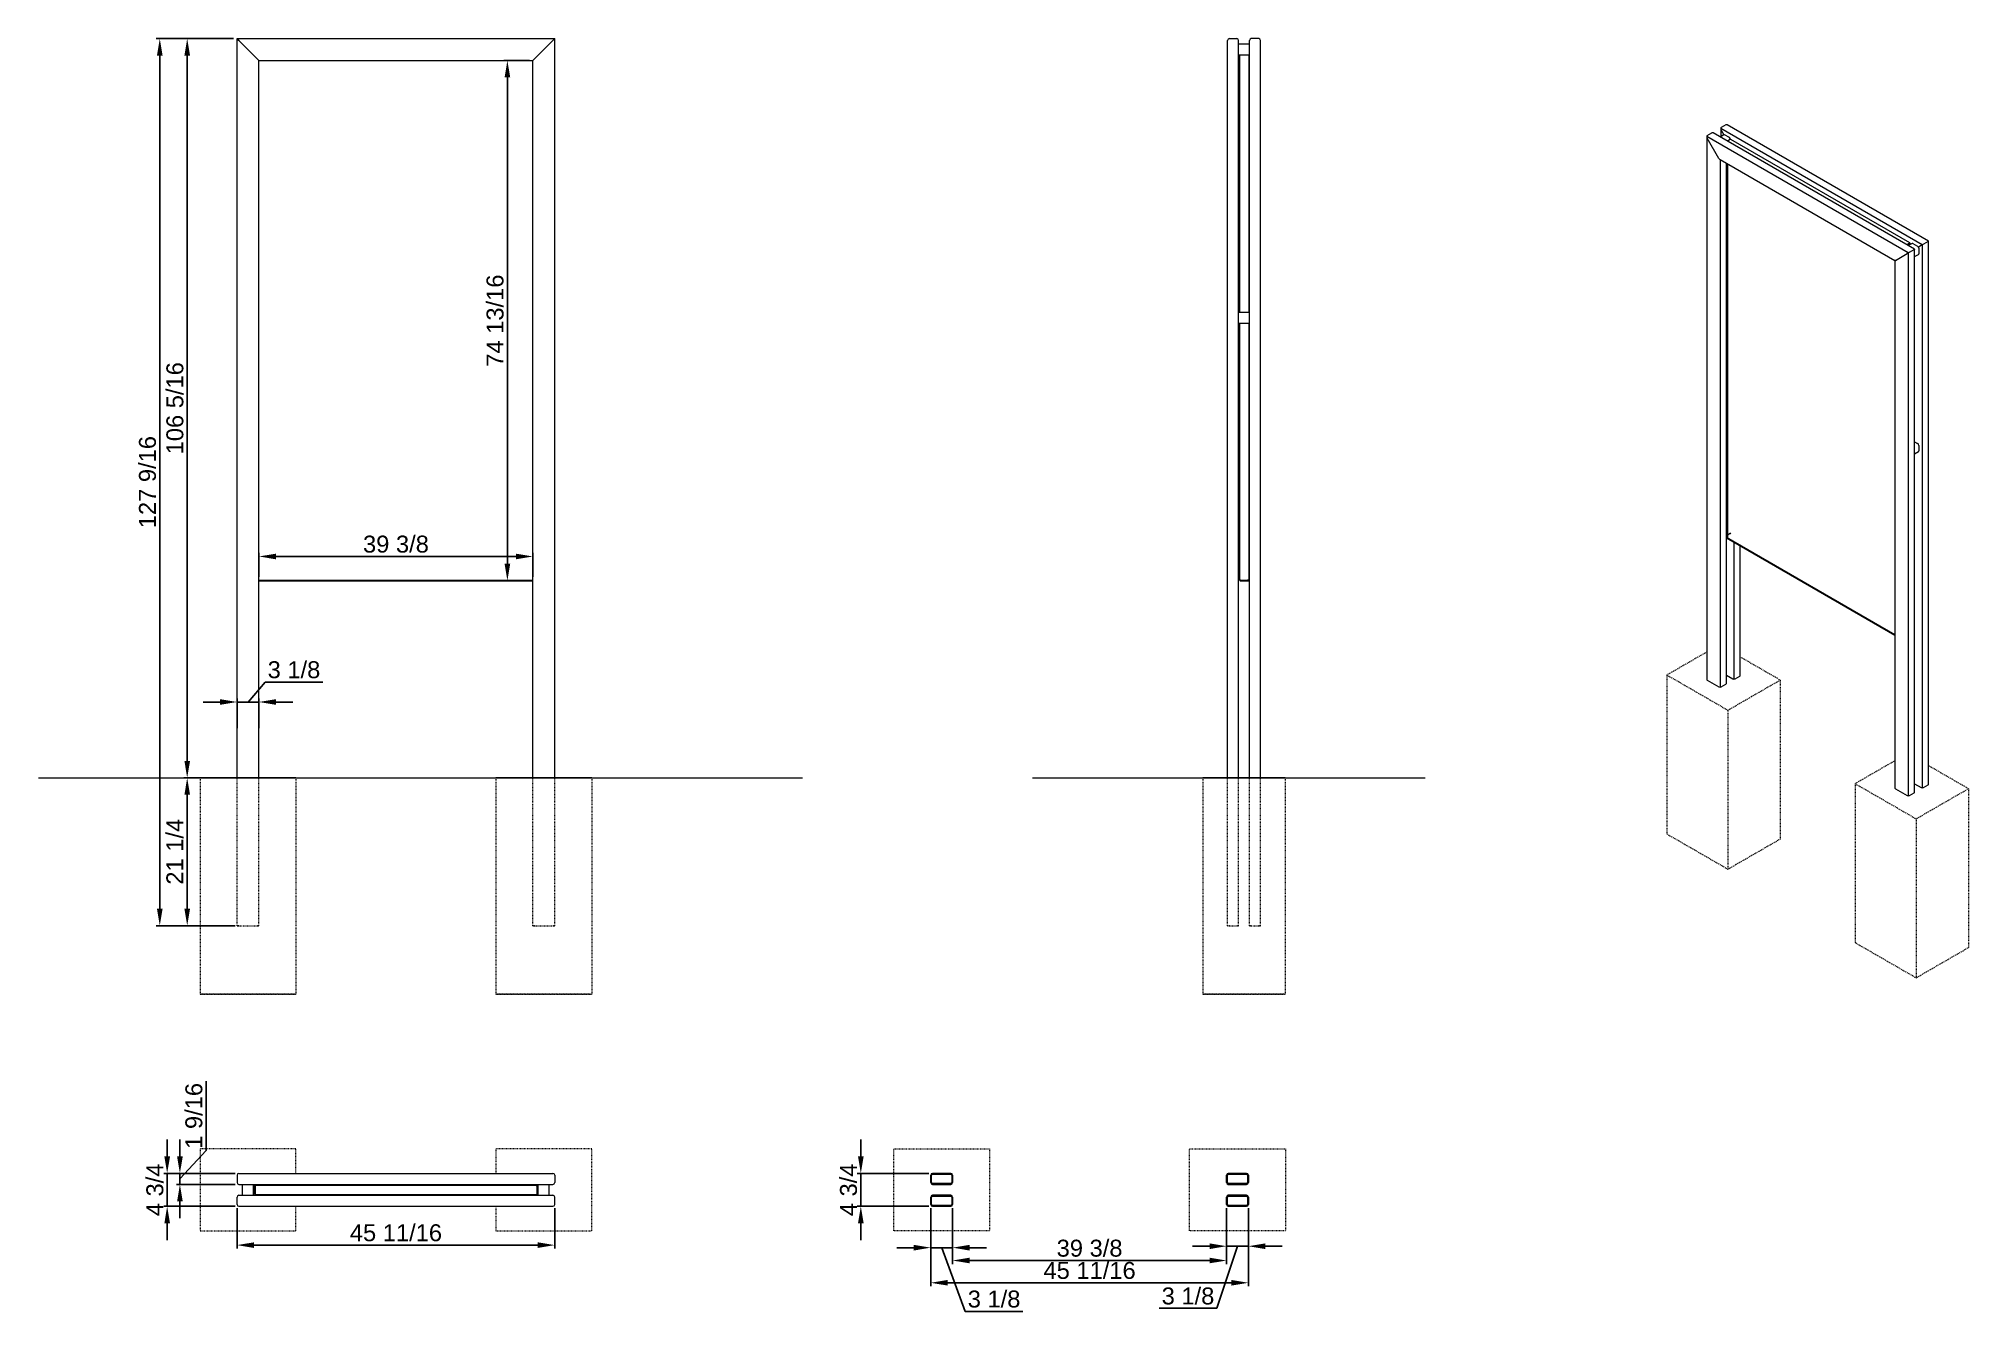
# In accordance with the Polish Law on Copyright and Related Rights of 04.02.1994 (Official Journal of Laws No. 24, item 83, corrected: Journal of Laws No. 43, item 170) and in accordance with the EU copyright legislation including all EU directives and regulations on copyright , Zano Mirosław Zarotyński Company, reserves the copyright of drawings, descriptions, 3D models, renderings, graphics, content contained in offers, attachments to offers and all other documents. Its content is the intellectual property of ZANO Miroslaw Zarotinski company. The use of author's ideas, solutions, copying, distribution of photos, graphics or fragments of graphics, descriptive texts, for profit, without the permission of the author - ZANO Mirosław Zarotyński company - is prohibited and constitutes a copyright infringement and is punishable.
# Model space of a CAD drawing. Header units: inches. Extents: x -21 to 257, y -13 to 172.
import ezdxf

# ---------------------------------------------------------------- set-up
doc = ezdxf.new("R2010")
doc.units = ezdxf.units.IN
doc.linetypes.add('HIDDEN', pattern=[1.905, 1.27, -0.635])
for name, color, linetype, lineweight in [('ZANO_R', 7, 'Continuous', 0), ('ZANO_R_przerywana', 250, 'HIDDEN', 0), ('ZANO_W', 1, 'Continuous', 0)]:
    doc.layers.add(name, color=color, linetype=linetype, lineweight=lineweight)
doc.styles.get("Standard").update_dxf_attribs({"font": 'arial.ttf'})
doc.dimstyles.new('amerykanie', dxfattribs={"dimtxt": 50, "dimasz": 50, "dimexe": 0.5, "dimexo": 0.5, "dimgap": 1, "dimtad": 1, "dimdec": 0, "dimzin": 0, "dimlunit": 5, "dimtxsty": 'Standard', "dimcen": 0.09, "dimclrd": 1, "dimclre": 1, "dimclrt": 1, "dimazin": 0, "dimtfac": 1, "dimtdec": 0, "dimtmove": 0, "dimatfit": 3, "dimfxl": 1, "dimtzin": 0, "dimarcsym": 1})

# ---------------------------------------------------------------- blocks, each defined once
blk = doc.blocks.new('*D368')
at = {"layer": 'ZANO_W', "color": 1, "lineweight": -2}
for p, q in [((11.04, 94.57), (11.04, 97.98)), ((13.48, 97.48), (47.97, 97.48)), ((50.41, 94.57), (50.41, 97.98))]:
    blk.add_line(p, q, dxfattribs=at)
at = {"layer": 'ZANO_W', "color": 1}
for points in [[(13.48, 97.88), (13.48, 97.07), (11.04, 97.48)], [(47.97, 97.07), (47.97, 97.88), (50.41, 97.48)]]:
    blk.add_solid(points, dxfattribs=at)
at = {"layer": 'ZANO_W', "color": 1, "insert": (30.73, 99.24), "char_height": 2.438, "attachment_point": 5}
blk.add_mtext('39 3/8', dxfattribs=at)
blk = doc.blocks.new('*D369')
at = {"layer": 'ZANO_W', "color": 1, "lineweight": -2}
for p, q in [((49.91, 168.79), (46.25, 168.79)), ((46.75, 96.43), (46.75, 166.36)), ((49.91, 93.99), (46.25, 93.99))]:
    blk.add_line(p, q, dxfattribs=at)
at = {"layer": 'ZANO_W', "color": 1}
for points in [[(47.16, 166.36), (46.35, 166.36), (46.75, 168.79)], [(46.35, 96.43), (47.16, 96.43), (46.75, 93.99)]]:
    blk.add_solid(points, dxfattribs=at)
at = {"layer": 'ZANO_W', "color": 1, "insert": (44.99, 131.39), "char_height": 2.438, "attachment_point": 5, "rotation": 90}
blk.add_mtext('74 13/16', dxfattribs=at)
blk = doc.blocks.new('*D370')
at = {"layer": 'ZANO_W', "color": 1, "lineweight": -2}
for p, q in [((7.39, 171.94), (0.22, 171.94)), ((0.72, 169.51), (0.72, 68.08)), ((7.39, 65.65), (0.22, 65.65))]:
    blk.add_line(p, q, dxfattribs=at)
at = {"layer": 'ZANO_W', "color": 1}
for points in [[(1.13, 169.51), (0.32, 169.51), (0.72, 171.94)], [(0.32, 68.08), (1.13, 68.08), (0.72, 65.65)]]:
    blk.add_solid(points, dxfattribs=at)
at = {"layer": 'ZANO_W', "color": 1, "insert": (-1.04, 118.79), "char_height": 2.438, "attachment_point": 5, "rotation": 90}
blk.add_mtext('106 5/16', dxfattribs=at)
blk = doc.blocks.new('*D371')
at = {"layer": 'ZANO_W', "color": 1, "lineweight": -2}
for p, q in [((7.39, 65.65), (0.22, 65.65)), ((0.72, 63.21), (0.72, 46.82)), ((7.64, 44.39), (0.22, 44.39))]:
    blk.add_line(p, q, dxfattribs=at)
at = {"layer": 'ZANO_W', "color": 1}
for points in [[(1.13, 63.21), (0.32, 63.21), (0.72, 65.65)], [(0.32, 46.82), (1.13, 46.82), (0.72, 44.39)]]:
    blk.add_solid(points, dxfattribs=at)
at = {"layer": 'ZANO_W', "color": 1, "insert": (-1.04, 55.02), "char_height": 2.438, "attachment_point": 5, "rotation": 90}
blk.add_mtext('21 1/4', dxfattribs=at)
blk = doc.blocks.new('*D372')
at = {"layer": 'ZANO_W', "color": 1, "lineweight": -2}
for p, q in [((7.39, 171.94), (-3.72, 171.94)), ((-3.22, 169.51), (-3.22, 46.82)), ((7.39, 44.39), (-3.72, 44.39))]:
    blk.add_line(p, q, dxfattribs=at)
at = {"layer": 'ZANO_W', "color": 1}
for points in [[(-2.82, 169.51), (-3.63, 169.51), (-3.22, 171.94)], [(-3.63, 46.82), (-2.82, 46.82), (-3.22, 44.39)]]:
    blk.add_solid(points, dxfattribs=at)
at = {"layer": 'ZANO_W', "color": 1, "insert": (-4.98, 108.17), "char_height": 2.438, "attachment_point": 5, "rotation": 90}
blk.add_mtext('127 9/16', dxfattribs=at)
blk = doc.blocks.new('*D373')
at = {"layer": 'ZANO_W', "color": 1, "lineweight": -2}
for p, q in [((11.93, 79.42), (9.47, 76.55)), ((20.21, 79.42), (11.93, 79.42)), ((5.45, 76.55), (3.02, 76.55)), ((7.89, 72.79), (7.89, 77.05)), ((7.89, 76.55), (11.04, 76.55)), ((11.04, 72.79), (11.04, 77.05)), ((13.48, 76.55), (15.92, 76.55))]:
    blk.add_line(p, q, dxfattribs=at)
at = {"layer": 'ZANO_W', "color": 1}
for points in [[(5.45, 76.15), (5.45, 76.96), (7.89, 76.55)], [(13.48, 76.96), (13.48, 76.15), (11.04, 76.55)]]:
    blk.add_solid(points, dxfattribs=at)
at = {"layer": 'ZANO_W', "color": 1, "insert": (16.07, 81.18), "char_height": 2.438, "attachment_point": 5}
blk.add_mtext('3 1/8', dxfattribs=at)
blk = doc.blocks.new('*D374')
at = {"layer": 'ZANO_W', "color": 1, "lineweight": -2}
for p, q in [((3.45, 22.01), (3.45, 12.07)), ((-0.33, 11.2), (-0.33, 13.64)), ((3.45, 12.07), (-0.33, 7.98)), ((7.64, 8.77), (-0.83, 8.77)), ((-0.33, 8.77), (-0.33, 7.19)), ((7.64, 7.19), (-0.83, 7.19)), ((-0.33, 4.75), (-0.33, 2.32))]:
    blk.add_line(p, q, dxfattribs=at)
at = {"layer": 'ZANO_W', "color": 1}
for points in [[(-0.73, 11.2), (0.08, 11.2), (-0.33, 8.77)], [(0.08, 4.75), (-0.73, 4.75), (-0.33, 7.19)]]:
    blk.add_solid(points, dxfattribs=at)
at = {"layer": 'ZANO_W', "color": 1, "insert": (1.69, 17.04), "char_height": 2.438, "attachment_point": 5, "rotation": 90}
blk.add_mtext('1 9/16', dxfattribs=at)
blk = doc.blocks.new('*D375')
at = {"layer": 'ZANO_W', "color": 1, "lineweight": -2}
for p, q in [((-2.16, 11.2), (-2.16, 13.64)), ((7.64, 8.77), (-2.66, 8.77)), ((-2.16, 8.77), (-2.16, 4.04)), ((7.64, 4.04), (-2.66, 4.04)), ((-2.16, 1.6), (-2.16, -0.83))]:
    blk.add_line(p, q, dxfattribs=at)
at = {"layer": 'ZANO_W', "color": 1}
for points in [[(-2.56, 11.2), (-1.75, 11.2), (-2.16, 8.77)], [(-1.75, 1.6), (-2.56, 1.6), (-2.16, 4.04)]]:
    blk.add_solid(points, dxfattribs=at)
at = {"layer": 'ZANO_W', "color": 1, "insert": (-3.92, 6.4), "char_height": 2.438, "attachment_point": 5, "rotation": 90}
blk.add_mtext('4 3/4', dxfattribs=at)
blk = doc.blocks.new('*D376')
at = {"layer": 'ZANO_W', "color": 1, "lineweight": -2}
for p, q in [((7.89, 3.79), (7.89, -2.04)), ((53.56, 3.79), (53.56, -2.04)), ((10.33, -1.54), (51.12, -1.54))]:
    blk.add_line(p, q, dxfattribs=at)
at = {"layer": 'ZANO_W', "color": 1}
for points in [[(10.33, -1.14), (10.33, -1.95), (7.89, -1.54)], [(51.12, -1.95), (51.12, -1.14), (53.56, -1.54)]]:
    blk.add_solid(points, dxfattribs=at)
at = {"layer": 'ZANO_W', "color": 1, "insert": (30.73, 0.22), "char_height": 2.438, "attachment_point": 5}
blk.add_mtext('45 11/16', dxfattribs=at)
blk = doc.blocks.new('*D379')
at = {"layer": 'ZANO_W', "color": 1, "lineweight": -2}
for p, q in [((97.56, 11.2), (97.56, 13.64)), ((107.36, 8.77), (97.06, 8.77)), ((97.56, 8.77), (97.56, 4.04)), ((107.36, 4.04), (97.06, 4.04)), ((97.56, 1.6), (97.56, -0.83))]:
    blk.add_line(p, q, dxfattribs=at)
at = {"layer": 'ZANO_W', "color": 1}
for points in [[(97.16, 11.2), (97.97, 11.2), (97.56, 8.77)], [(97.97, 1.6), (97.16, 1.6), (97.56, 4.04)]]:
    blk.add_solid(points, dxfattribs=at)
at = {"layer": 'ZANO_W', "color": 1, "insert": (95.8, 6.4), "char_height": 2.438, "attachment_point": 5, "rotation": 90}
blk.add_mtext('4 3/4', dxfattribs=at)
blk = doc.blocks.new('*D380')
at = {"layer": 'ZANO_W', "color": 1, "lineweight": -2}
for p, q in [((107.61, 3.79), (107.61, -2.41)), ((110.76, 3.79), (110.76, -2.41)), ((105.17, -1.91), (102.74, -1.91)), ((107.61, -1.91), (110.76, -1.91)), ((112.58, -11.07), (109.19, -1.91)), ((113.2, -1.91), (115.64, -1.91)), ((120.86, -11.07), (112.58, -11.07))]:
    blk.add_line(p, q, dxfattribs=at)
at = {"layer": 'ZANO_W', "color": 1}
for points in [[(105.17, -2.32), (105.17, -1.5), (107.61, -1.91)], [(113.2, -1.5), (113.2, -2.32), (110.76, -1.91)]]:
    blk.add_solid(points, dxfattribs=at)
at = {"layer": 'ZANO_W', "color": 1, "insert": (116.72, -9.31), "char_height": 2.438, "attachment_point": 5}
blk.add_mtext('3 1/8', dxfattribs=at)
blk = doc.blocks.new('*D381')
at = {"layer": 'ZANO_W', "color": 1, "lineweight": -2}
for p, q in [((110.76, 3.79), (110.76, -4.26)), ((150.13, 3.79), (150.13, -4.26)), ((113.2, -3.76), (147.69, -3.76))]:
    blk.add_line(p, q, dxfattribs=at)
at = {"layer": 'ZANO_W', "color": 1}
for points in [[(113.2, -3.35), (113.2, -4.16), (110.76, -3.76)], [(147.69, -4.16), (147.69, -3.35), (150.13, -3.76)]]:
    blk.add_solid(points, dxfattribs=at)
at = {"layer": 'ZANO_W', "color": 1, "insert": (130.45, -2), "char_height": 2.438, "attachment_point": 5}
blk.add_mtext('39 3/8', dxfattribs=at)
blk = doc.blocks.new('*D382')
at = {"layer": 'ZANO_W', "color": 1, "lineweight": -2}
for p, q in [((150.13, 3.79), (150.13, -2.2)), ((153.28, 3.79), (153.28, -2.2)), ((147.69, -1.7), (145.26, -1.7)), ((148.74, -10.63), (151.71, -1.7)), ((150.13, -1.7), (153.28, -1.7)), ((155.72, -1.7), (158.16, -1.7)), ((140.46, -10.63), (148.74, -10.63))]:
    blk.add_line(p, q, dxfattribs=at)
at = {"layer": 'ZANO_W', "color": 1}
for points in [[(147.69, -2.11), (147.69, -1.29), (150.13, -1.7)], [(155.72, -1.29), (155.72, -2.11), (153.28, -1.7)]]:
    blk.add_solid(points, dxfattribs=at)
at = {"layer": 'ZANO_W', "color": 1, "insert": (144.6, -8.87), "char_height": 2.438, "attachment_point": 5}
blk.add_mtext('3 1/8', dxfattribs=at)
blk = doc.blocks.new('*D383')
at = {"layer": 'ZANO_W', "color": 1, "lineweight": -2}
for p, q in [((107.61, 3.79), (107.61, -7.46)), ((153.28, 3.79), (153.28, -7.46)), ((110.05, -6.96), (150.84, -6.96))]:
    blk.add_line(p, q, dxfattribs=at)
at = {"layer": 'ZANO_W', "color": 1}
for points in [[(110.05, -6.55), (110.05, -7.36), (107.61, -6.96)], [(150.84, -7.36), (150.84, -6.55), (153.28, -6.96)]]:
    blk.add_solid(points, dxfattribs=at)
at = {"layer": 'ZANO_W', "color": 1, "insert": (130.45, -5.2), "char_height": 2.438, "attachment_point": 5}
blk.add_mtext('45 11/16', dxfattribs=at)

msp = doc.modelspace()

# ---------------------------------------------------------------- linework, layer by layer
at = {"layer": 'ZANO_R'}
for p, q in [((7.89058, 65.6453), (7.89058, 171.94455)), ((8.14254, 171.69258), (7.89058, 171.94455)), ((7.89058, 171.94455), (53.55988, 171.94455)), ((7.89058, 171.94455), (8.14254, 171.69258)), ((10.78821, 169.04691), (8.14254, 171.69258)), ((50.66224, 169.04691), (53.30791, 171.69258)), ((53.30791, 171.69258), (53.55988, 171.94455)), ((53.55988, 171.94455), (53.30791, 171.69258)), ((53.55988, 65.6453), (53.55988, 171.94455)), ((150.29645, 65.6453), (150.29645, 171.69258)), ((150.54842, 171.94455), (151.61928, 171.94455)), ((151.87125, 65.6453), (151.87125, 171.69258)), ((153.44605, 171.15715), (151.87125, 171.15715)), ((153.44605, 169.58235), (151.87125, 169.58235)), ((151.98936, 169.58235), (151.98936, 132.57446)), ((153.32794, 169.58235), (153.32794, 132.57446)), ((153.44605, 65.6453), (153.44605, 171.69258)), ((154.76889, 171.94455), (153.69802, 171.94455)), ((155.02086, 65.6453), (155.02086, 171.69258)), ((11.04018, 168.79495), (10.78821, 169.04691)), ((10.78821, 169.04691), (11.04018, 168.79495)), ((11.04018, 65.6453), (11.04018, 168.79495)), ((11.04018, 168.79495), (50.41028, 168.79495)), ((50.41028, 168.79495), (50.66224, 169.04691)), ((50.66224, 169.04691), (50.41028, 168.79495)), ((50.41028, 65.6453), (50.41028, 168.79495)), ((219.24429, 157.99188), (219.92578, 158.3853)), ((249.05597, 141.64548), (220.08612, 158.36942)), ((221.18227, 159.00219), (221.18227, 157.84498)), ((250.15212, 142.27825), (221.18227, 159.00219)), ((221.93018, 159.54241), (221.24869, 159.14899)), ((221.24869, 158.77869), (221.6364, 158.10715)), ((251.06037, 142.80259), (222.09052, 159.52653)), ((219.17787, 157.84508), (219.17787, 79.7814)), ((248.14772, 141.12113), (219.17787, 157.84508)), ((220.92798, 154.70533), (219.24429, 157.62157)), ((221.63641, 158.10715), (221.08842, 157.7908)), ((222.43128, 157.70251), (221.74979, 158.09593)), ((222.55759, 157.42709), (222.13802, 157.18488)), ((248.37964, 142.56826), (222.65175, 157.42066)), ((221.08833, 154.53532), (221.08833, 78.67778)), ((221.08835, 154.53604), (246.23724, 140.0179)), ((221.9966, 79.20284), (221.9966, 154.01172)), ((222.12812, 153.9358), (222.12812, 100.16133)), ((222.17823, 153.90687), (222.17823, 100.19026)), ((248.33208, 142.5478), (247.9125, 142.30559)), ((248.33208, 142.48994), (247.96262, 142.27665)), ((248.33562, 142.4838), (247.96971, 142.27256)), ((248.38573, 142.45487), (248.01982, 142.24364)), ((248.69578, 142.48611), (248.14779, 142.16976)), ((248.30806, 141.21372), (248.98955, 141.60714)), ((248.33208, 142.5478), (248.33208, 142.48994)), ((248.33562, 142.48788), (248.38573, 142.51681)), ((248.33562, 142.48788), (248.3439, 142.50226)), ((248.38573, 142.45487), (248.33562, 142.4838)), ((248.42724, 142.33109), (248.42724, 142.48585)), ((248.80916, 142.47488), (249.49065, 142.08146)), ((249.05597, 63.5818), (249.05597, 141.64548)), ((249.99175, 142.18567), (249.60404, 141.96177)), ((249.651, 141.80373), (249.651, 141.01676)), ((250.1521, 142.27826), (250.1521, 64.21385)), ((250.99395, 142.76426), (250.31246, 142.37084)), ((251.06037, 142.80259), (250.99395, 142.76426)), ((251.06037, 64.73892), (251.06037, 142.80259)), ((246.23724, 140.0179), (246.23724, 64.16036)), ((246.30366, 140.05626), (247.98735, 141.02855)), ((248.14771, 141.12112), (248.14771, 63.05674)), ((249.05597, 140.59655), (249.60403, 140.91293)), ((153.44605, 132.57446), (151.87125, 132.57446)), ((153.44605, 130.99966), (151.87125, 130.99966)), ((151.98936, 130.99966), (151.98936, 94.14925)), ((153.32794, 130.99966), (153.32794, 94.07608)), ((249.05597, 113.97849), (249.49065, 113.72756)), ((249.05597, 112.24264), (249.60403, 112.55903)), ((249.651, 113.44982), (249.651, 112.66285)), ((221.9966, 100.23725), (222.12812, 100.16133)), ((221.9966, 100.23316), (246.23724, 86.23934)), ((221.9966, 100.1753), (246.23724, 86.18147)), ((222.12812, 100.16133), (222.17823, 100.19026)), ((222.55405, 100.78328), (222.17823, 100.56632)), ((222.55759, 100.77714), (222.17823, 100.55814)), ((223.09273, 99.54251), (223.09273, 79.8349)), ((224.001, 80.35996), (224.001, 99.01818)), ((11.04018, 94.07051), (50.41028, 94.07051)), ((11.04018, 93.99177), (50.41028, 93.99177)), ((152.14684, 94.07608), (153.17046, 94.07608)), ((152.14684, 93.99177), (152.14684, 94.07051)), ((152.14684, 94.07051), (153.32794, 94.07051)), ((152.14684, 93.99177), (153.32794, 93.99177)), ((153.32794, 94.07608), (153.17046, 94.07608)), ((153.32794, 93.99177), (153.32794, 94.07051)), ((219.24429, 79.68883), (220.92798, 78.71686)), ((221.24869, 78.71686), (221.93018, 79.11028)), ((221.9966, 80.41418), (222.93238, 79.87397)), ((223.25308, 79.87397), (223.93458, 80.26739)), ((-20.64336, 65.6453), (89.19081, 65.6453)), ((2.57561, 65.6453), (16.35515, 65.6453)), ((16.35515, 65.6453), (2.57561, 65.6453)), ((7.89058, 65.6453), (8.14254, 65.6453)), ((8.14254, 65.6453), (7.89058, 65.6453)), ((7.89058, 65.6453), (8.14254, 65.6453)), ((8.14254, 65.6453), (7.89058, 65.6453)), ((8.14254, 65.6453), (10.78821, 65.6453)), ((10.78821, 65.6453), (11.04018, 65.6453)), ((11.04018, 65.6453), (10.78821, 65.6453)), ((10.78821, 65.6453), (11.04018, 65.6453)), ((11.04018, 65.6453), (10.78821, 65.6453)), ((45.09531, 65.6453), (58.87485, 65.6453)), ((58.87485, 65.6453), (45.09531, 65.6453)), ((50.41028, 65.6453), (50.66224, 65.6453)), ((50.66224, 65.6453), (50.41028, 65.6453)), ((50.41028, 65.6453), (50.66224, 65.6453)), ((50.66224, 65.6453), (50.41028, 65.6453)), ((50.66224, 65.6453), (53.30791, 65.6453)), ((53.30791, 65.6453), (53.55988, 65.6453)), ((53.55988, 65.6453), (53.30791, 65.6453)), ((53.30791, 65.6453), (53.55988, 65.6453)), ((53.55988, 65.6453), (53.30791, 65.6453)), ((122.2494, 65.6453), (178.70747, 65.6453)), ((146.75314, 65.6453), (158.56417, 65.6453)), ((158.56417, 65.6453), (146.75314, 65.6453)), ((150.29645, 65.6453), (150.54842, 65.6453)), ((150.54842, 65.6453), (150.29645, 65.6453)), ((150.54842, 65.6453), (151.61928, 65.6453)), ((151.61928, 65.6453), (151.87125, 65.6453)), ((151.87125, 65.6453), (151.61928, 65.6453)), ((153.44605, 65.6453), (153.69802, 65.6453)), ((153.69802, 65.6453), (153.44605, 65.6453)), ((153.69802, 65.6453), (154.76889, 65.6453)), ((154.76889, 65.6453), (155.02086, 65.6453)), ((155.02086, 65.6453), (154.76889, 65.6453)), ((246.30366, 64.06779), (247.98735, 63.09581)), ((249.05597, 64.79314), (249.99175, 64.25293)), ((250.31246, 64.25293), (250.99395, 64.64635)), ((248.30806, 63.09581), (248.98955, 63.48923)), ((7.89058, 44.38545), (8.14254, 44.38545)), ((8.14254, 44.38545), (7.89058, 44.38545)), ((7.89058, 44.38545), (8.14254, 44.38545)), ((8.14254, 44.38545), (7.89058, 44.38545)), ((7.89058, 8.51425), (7.89058, 7.44338)), ((8.14254, 8.76621), (53.30791, 8.76621)), ((53.55988, 8.51425), (53.55988, 7.44338)), ((107.61187, 8.51425), (107.61187, 7.44338)), ((107.61187, 7.44338), (107.61187, 8.51425)), ((107.73785, 7.44338), (107.73785, 8.51425)), ((110.5095, 8.76621), (107.86383, 8.76621)), ((107.86383, 8.76621), (110.5095, 8.76621)), ((107.86383, 8.64023), (110.5095, 8.64023)), ((110.63549, 8.51425), (110.63549, 7.44338)), ((110.76147, 7.44338), (110.76147, 8.51425)), ((110.76147, 8.51425), (110.76147, 7.44338)), ((150.13157, 8.51425), (150.13157, 7.44338)), ((150.13157, 7.44338), (150.13157, 8.51425)), ((150.25755, 7.44338), (150.25755, 8.51425)), ((153.0292, 8.76621), (150.38353, 8.76621)), ((150.38353, 8.76621), (153.0292, 8.76621)), ((150.38353, 8.64023), (153.0292, 8.64023)), ((153.15519, 8.51425), (153.15519, 7.44338)), ((153.28117, 7.44338), (153.28117, 8.51425)), ((153.28117, 8.51425), (153.28117, 7.44338)), ((8.14254, 7.19141), (53.30791, 7.19141)), ((8.14254, 5.61661), (53.30791, 5.61661)), ((8.67798, 5.61661), (8.67798, 7.19141)), ((10.25278, 5.61661), (10.25278, 7.19141)), ((10.39058, 6.91582), (10.46932, 6.91582)), ((10.39058, 6.91582), (10.39058, 5.8922)), ((10.46932, 6.91582), (10.46932, 5.8922)), ((10.47488, 6.91582), (10.47488, 5.73472)), ((10.47488, 5.73472), (50.97557, 5.73472)), ((10.54806, 7.0733), (50.9024, 7.0733)), ((16.35515, 7.0733), (16.35515, 7.19141)), ((16.35515, 5.61661), (16.35515, 5.73472)), ((45.09531, 7.19141), (45.09531, 7.0733)), ((45.09531, 5.73472), (45.09531, 5.61661)), ((50.97557, 6.91582), (50.97557, 5.73472)), ((51.05988, 6.91582), (50.98114, 6.91582)), ((50.98114, 6.91582), (50.98114, 5.8922)), ((51.05988, 6.91582), (51.05988, 5.8922)), ((51.19768, 5.61661), (51.19768, 7.19141)), ((52.77248, 5.61661), (52.77248, 7.19141)), ((110.5095, 7.3174), (107.86383, 7.3174)), ((107.86383, 7.19141), (110.5095, 7.19141)), ((110.5095, 7.19141), (107.86383, 7.19141)), ((110.5095, 5.61661), (107.86383, 5.61661)), ((107.86383, 5.61661), (110.5095, 5.61661)), ((153.0292, 7.3174), (150.38353, 7.3174)), ((150.38353, 7.19141), (153.0292, 7.19141)), ((153.0292, 7.19141), (150.38353, 7.19141)), ((153.0292, 5.61661), (150.38353, 5.61661)), ((150.38353, 5.61661), (153.0292, 5.61661)), ((7.89058, 4.29377), (7.89058, 5.36464)), ((8.14254, 4.0418), (53.30791, 4.0418)), ((53.55988, 4.29377), (53.55988, 5.36464)), ((107.61187, 5.36464), (107.61187, 4.29377)), ((107.61187, 4.29377), (107.61187, 5.36464)), ((107.73785, 4.29377), (107.73785, 5.36464)), ((107.86383, 5.49062), (110.5095, 5.49062)), ((110.5095, 4.16779), (107.86383, 4.16779)), ((107.86383, 4.0418), (110.5095, 4.0418)), ((110.5095, 4.0418), (107.86383, 4.0418)), ((110.63549, 5.36464), (110.63549, 4.29377)), ((110.76147, 4.29377), (110.76147, 5.36464)), ((110.76147, 5.36464), (110.76147, 4.29377)), ((150.13157, 5.36464), (150.13157, 4.29377)), ((150.13157, 4.29377), (150.13157, 5.36464)), ((150.25755, 4.29377), (150.25755, 5.36464)), ((150.38353, 5.49062), (153.0292, 5.49062)), ((153.0292, 4.16779), (150.38353, 4.16779)), ((150.38353, 4.0418), (153.0292, 4.0418)), ((153.0292, 4.0418), (150.38353, 4.0418)), ((153.15519, 5.36464), (153.15519, 4.29377)), ((153.28117, 4.29377), (153.28117, 5.36464)), ((153.28117, 5.36464), (153.28117, 4.29377))]:
    msp.add_line(p, q, dxfattribs=at)
at = {"layer": 'ZANO_R', "flags": 128}
for points in [[(248.98955, 141.60714), (249.01776, 141.62342), (249.03871, 141.63552), (249.05162, 141.64296), (249.05597, 141.64548)], [(10.47488, 5.86311), (10.47083, 5.87684), (10.46932, 5.8922)], [(50.97557, 5.86311), (50.97963, 5.87684), (50.98114, 5.8922)]]:
    msp.add_lwpolyline(points, dxfattribs=at)
at = {"layer": 'ZANO_R'}
for centre, radius, start, end in [((150.54842, 171.69258), 0.25197, 90, 180), ((151.61928, 171.69258), 0.25197, 0, 90), ((153.69802, 171.69258), 0.25197, 90, 180), ((154.76889, 171.69258), 0.25197, 0, 90), ((221.68336, 158.0032), 0.11406, 54.3824225, 114.307119), ((222.24349, 157.40893), 0.3485, 2.6054785, 57.3945217), ((248.74273, 142.38216), 0.11406, 54.3824225, 114.307119), ((249.30286, 141.78788), 0.3485, 2.6054785, 57.3945217), ((249.54313, 141.00303), 0.10874, 304.0563508, 7.2558296), ((249.30286, 113.43398), 0.3485, 2.6054785, 57.3945217), ((249.54313, 112.64912), 0.10874, 304.0563508, 7.2558296), ((219.29136, 79.79272), 0.11405, 185.6947993, 245.6253417), ((221.08833, 79.02633), 0.34855, 242.6096722, 297.3903278), ((221.88311, 79.21416), 0.11405, 294.3746583, 354.3052007), ((223.09273, 80.18345), 0.34855, 242.6096722, 297.3903278), ((223.88751, 80.37128), 0.11405, 294.3746583, 354.3052007), ((246.35073, 64.17168), 0.11405, 185.6947993, 245.6253417), ((250.1521, 64.56241), 0.34855, 242.6096722, 297.3903278), ((250.94688, 64.75023), 0.11405, 294.3746583, 354.3052007), ((248.14771, 63.40529), 0.34855, 242.6096722, 297.3903278), ((248.94248, 63.59312), 0.11405, 294.3746583, 354.3052007), ((8.14254, 8.51425), 0.25197, 90, 180), ((53.30791, 8.51425), 0.25197, 0, 90), ((107.86383, 8.51425), 0.25197, 90, 180), ((107.86383, 8.51425), 0.25197, 90, 180), ((107.86383, 8.51425), 0.12598, 90, 180), ((110.5095, 8.51425), 0.25197, 0, 90), ((110.5095, 8.51425), 0.25197, 0, 90), ((110.5095, 8.51425), 0.12598, 0, 90), ((150.38353, 8.51425), 0.25197, 90, 180), ((150.38353, 8.51425), 0.25197, 90, 180), ((150.38353, 8.51425), 0.12598, 90, 180), ((153.0292, 8.51425), 0.25197, 0, 90), ((153.0292, 8.51425), 0.25197, 0, 90), ((153.0292, 8.51425), 0.12598, 0, 90), ((8.14254, 7.44338), 0.25197, 180, 270), ((8.14254, 5.36464), 0.25197, 90, 180), ((10.54806, 5.8922), 0.15748, 180, 242.3127725), ((50.9024, 5.8922), 0.15748, 297.6872275, 0), ((53.30791, 7.44338), 0.25197, 270, 0), ((53.30791, 5.36464), 0.25197, 0, 90), ((107.86383, 7.44338), 0.25197, 180, 270), ((107.86383, 7.44338), 0.25197, 180, 270), ((107.86383, 5.36464), 0.25197, 90, 180), ((107.86383, 5.36464), 0.25197, 90, 180), ((107.86383, 7.44338), 0.12598, 180, 270), ((110.5095, 7.44338), 0.25197, 270, 0), ((110.5095, 7.44338), 0.25197, 270, 0), ((110.5095, 7.44338), 0.12598, 270, 0), ((110.5095, 5.36464), 0.25197, 0, 90), ((110.5095, 5.36464), 0.25197, 0, 90), ((150.38353, 7.44338), 0.25197, 180, 270), ((150.38353, 7.44338), 0.25197, 180, 270), ((150.38353, 5.36464), 0.25197, 90, 180), ((150.38353, 5.36464), 0.25197, 90, 180), ((150.38353, 7.44338), 0.12598, 180, 270), ((153.0292, 7.44338), 0.25197, 270, 0), ((153.0292, 7.44338), 0.12598, 270, 0), ((153.0292, 7.44338), 0.25197, 270, 0), ((153.0292, 5.36464), 0.25197, 0, 90), ((153.0292, 5.36464), 0.25197, 0, 90), ((8.14254, 4.29377), 0.25197, 180, 270), ((53.30791, 4.29377), 0.25197, 270, 0), ((107.86383, 4.29377), 0.25197, 180, 270), ((107.86383, 4.29377), 0.25197, 180, 270), ((107.86383, 5.36464), 0.12598, 90, 180), ((107.86383, 4.29377), 0.12598, 180, 270), ((110.5095, 5.36464), 0.12598, 0, 90), ((110.5095, 4.29377), 0.25197, 270, 0), ((110.5095, 4.29377), 0.25197, 270, 0), ((110.5095, 4.29377), 0.12598, 270, 0), ((150.38353, 4.29377), 0.25197, 180, 270), ((150.38353, 4.29377), 0.25197, 180, 270), ((150.38353, 5.36464), 0.12598, 90, 180), ((150.38353, 4.29377), 0.12598, 180, 270), ((153.0292, 5.36464), 0.12598, 0, 90), ((153.0292, 4.29377), 0.25197, 270, 0), ((153.0292, 4.29377), 0.25197, 270, 0), ((153.0292, 4.29377), 0.12598, 270, 0)]:
    msp.add_arc(centre, radius, start, end, dxfattribs=at)
for centre, major_axis, ratio, start_param, end_param in [((220.08614, 158.10756), (-0.16036, 0.27773), 0.577334631, 5.497827776, 6.283144675), ((220.08614, 158.10756), (-0.16036, 0.27773), 0.577334631, 5.497827776, 6.283144675), ((221.40904, 158.87126), (-0.16036, 0.27773), 0.577334631, 6.283144675, 7.853941002), ((221.40904, 158.87126), (-0.16036, 0.27773), 0.577334631, 6.283144675, 7.853941002), ((222.09053, 159.26467), (-0.16036, 0.27773), 0.577334631, 5.497827776, 6.283144675), ((222.09053, 159.26467), (-0.16036, 0.27773), 0.577334631, 5.497827776, 6.283144675), ((219.40464, 157.71414), (-0.16036, 0.27773), 0.577334631, 6.283144675, 7.853941002), ((219.40464, 157.71414), (-0.16036, 0.27773), 0.577334631, 6.283144675, 7.853941002), ((221.08833, 154.7979), (-0.16036, 0.27773), 0.577334631, 1.570755695, 2.356235122), ((221.08833, 154.7979), (-0.16036, 0.27773), 0.577334631, 1.570755695, 2.356235122), ((248.8292, 141.51454), (0.22677, 0.13093), 0.000070373, 0.000040632, 0.785357533), ((250.1521, 142.27824), (0.22677, 0.13093), 0.000070373, 0.785357529, 2.356153861), ((250.1521, 142.27824), (0.22677, 0.13093), 0.000070373, 0.785357531, 2.35615386), ((250.8336, 142.67166), (0.22677, 0.13093), 0.000070373, 0.000040633, 0.78535753), ((246.46401, 140.14883), (0.22677, 0.13093), 0.000070373, 2.356153858, 3.141552023), ((246.46401, 140.14883), (0.22677, 0.13093), 0.000070373, 2.356153857, 3.141633287), ((248.14771, 141.12112), (0.22677, 0.13093), 0.000070373, 0.785357532, 2.356153857), ((248.14771, 141.12112), (0.22677, 0.13093), 0.000070373, 0.785357532, 2.356153858)]:
    msp.add_ellipse(centre, major_axis=major_axis, ratio=ratio, start_param=start_param, end_param=end_param, dxfattribs=at)
for points, knots in [([(222.65104, 157.41928), (222.64177, 157.42418), (222.62045, 157.43545), (222.58681, 157.43487), (222.56464, 157.42897), (222.55759, 157.42709)], [0, 0, 0, 0, 0.34411347, 0.791689148, 1, 1, 1, 1]), ([(248.38573, 142.51681), (248.388, 142.52768), (248.39254, 142.54941), (248.38422, 142.56833), (248.36726, 142.57272), (248.34799, 142.56342), (248.33591, 142.55157), (248.33208, 142.5478)], [0, 0, 0, 0, 0.223916872, 0.447867501, 0.671818274, 0.895768839, 1, 1, 1, 1]), ([(248.34391, 142.5064), (248.34392, 142.50661), (248.34402, 142.50853), (248.33916, 142.50399), (248.33433, 142.49442), (248.33208, 142.48994)], [0, 0, 0, 0, 0.060436863, 0.560166366, 1, 1, 1, 1]), ([(248.33562, 142.4838), (248.34204, 142.48357), (248.3542, 142.48313), (248.35795, 142.48622), (248.35188, 142.48873), (248.3408, 142.48815), (248.33562, 142.48788)], [0, 0, 0, 0, 0.280307632, 0.530236837, 0.780091799, 1, 1, 1, 1]), ([(248.38573, 142.45487), (248.39627, 142.45834), (248.41737, 142.46527), (248.42959, 142.48193), (248.4249, 142.49881), (248.40721, 142.51084), (248.39091, 142.51537), (248.38573, 142.51681)], [0, 0, 0, 0, 0.223916872, 0.447867501, 0.671818274, 0.895768839, 1, 1, 1, 1]), ([(222.55405, 100.78328), (222.56237, 100.79202), (222.5781, 100.80856), (222.60765, 100.8247), (222.63435, 100.8341), (222.64792, 100.83611), (222.65427, 100.83705)], [0, 0, 0, 0, 0.280307632, 0.530236837, 0.780091799, 1, 1, 1, 1]), ([(222.65427, 100.83705), (222.64897, 100.83051), (222.63893, 100.81813), (222.61393, 100.79845), (222.58637, 100.78353), (222.56677, 100.77918), (222.55759, 100.77714)], [0, 0, 0, 0, 0.280307632, 0.530236837, 0.780091799, 1, 1, 1, 1]), ([(152.14684, 94.07608), (152.12838, 94.08154), (152.09144, 94.09247), (152.04277, 94.10886), (152.00709, 94.12525), (151.99112, 94.13874), (151.98978, 94.14672), (151.98936, 94.14925)], [0, 0, 0, 0, 0.2239168719, 0.4478675006, 0.6718182739, 0.8957688386, 1, 1, 1, 1]), ([(151.98936, 94.14925), (151.99126, 94.13078), (151.99505, 94.09385), (152.02452, 94.04518), (152.06756, 94.0095), (152.11133, 93.99352), (152.13828, 93.99219), (152.14684, 93.99177)], [0, 0, 0, 0, 0.223916872, 0.447867501, 0.671818274, 0.895768839, 1, 1, 1, 1]), ([(152.09285, 94.09238), (152.09319, 94.09191), (152.09955, 94.08314), (152.11897, 94.0738), (152.13795, 94.07156), (152.14684, 94.07051)], [0, 0, 0, 0, 0.029602333, 0.54573193, 1, 1, 1, 1]), ([(10.39058, 6.91582), (10.39247, 6.93429), (10.39626, 6.97122), (10.42573, 7.01989), (10.46878, 7.05557), (10.51255, 7.07155), (10.5395, 7.07288), (10.54806, 7.0733)], [0, 0, 0, 0, 0.223916872, 0.447867501, 0.671818274, 0.895768839, 1, 1, 1, 1]), ([(10.46932, 6.91582), (10.47055, 6.9276), (10.47264, 6.94756), (10.48572, 6.96252), (10.49108, 6.96865)], [0, 0, 0, 0, 0.590092218, 1, 1, 1, 1]), ([(10.54806, 7.0733), (10.54259, 7.07141), (10.53167, 7.06761), (10.51527, 7.03815), (10.49889, 6.9951), (10.48539, 6.95133), (10.47742, 6.92438), (10.47488, 6.91582)], [0, 0, 0, 0, 0.223916872, 0.447867501, 0.671818274, 0.895768839, 1, 1, 1, 1]), ([(50.9024, 7.0733), (50.90787, 7.07141), (50.91879, 7.06761), (50.93519, 7.03815), (50.95157, 6.9951), (50.96507, 6.95133), (50.97304, 6.92438), (50.97557, 6.91582)], [0, 0, 0, 0, 0.223916872, 0.447867501, 0.671818274, 0.895768839, 1, 1, 1, 1]), ([(51.05988, 6.91582), (51.05799, 6.93429), (51.0542, 6.97122), (51.02473, 7.01989), (50.98168, 7.05557), (50.93791, 7.07155), (50.91096, 7.07288), (50.9024, 7.0733)], [0, 0, 0, 0, 0.223916872, 0.447867501, 0.671818274, 0.895768839, 1, 1, 1, 1]), ([(50.98114, 6.91582), (50.97991, 6.9276), (50.97782, 6.94756), (50.96474, 6.96252), (50.95938, 6.96865)], [0, 0, 0, 0, 0.590092218, 1, 1, 1, 1])]:
    msp.add_open_spline(points, degree=3, knots=knots, dxfattribs=at)
at = {"layer": 'ZANO_R_przerywana', "ltscale": 0.05}
for p, q in [((219.17787, 83.74089), (213.44657, 80.43228)), ((229.7323, 79.70908), (224.001, 83.01769)), ((213.44657, 80.43228), (213.44657, 57.57556)), ((213.44657, 80.43228), (222.21581, 75.3699)), ((222.21581, 75.3699), (229.7323, 79.70908)), ((229.7323, 79.70908), (229.7323, 56.85236)), ((222.21581, 75.3699), (222.21581, 52.51318)), ((246.23724, 68.11985), (240.50594, 64.81124)), ((256.79167, 64.08804), (251.06037, 67.39665)), ((2.57561, 65.6453), (2.57561, 34.54293)), ((2.57561, 65.6453), (2.57561, 34.54293)), ((7.89058, 44.38545), (7.89058, 65.6453)), ((11.04018, 44.38545), (11.04018, 65.6453)), ((16.35515, 65.6453), (16.35515, 34.54293)), ((16.35515, 65.6453), (16.35515, 34.54293)), ((45.09531, 65.6453), (45.09531, 34.54293)), ((45.09531, 65.6453), (45.09531, 34.54293)), ((50.41028, 44.38545), (50.41028, 65.6453)), ((53.55988, 44.38545), (53.55988, 65.6453)), ((58.87485, 65.6453), (58.87485, 34.54293)), ((58.87485, 65.6453), (58.87485, 34.54293)), ((146.75314, 65.6453), (146.75314, 34.54293)), ((146.75314, 65.6453), (146.75314, 34.54293)), ((150.29645, 44.38545), (150.29645, 65.6453)), ((151.87125, 44.38545), (151.87125, 65.6453)), ((153.44605, 44.38545), (153.44605, 65.6453)), ((155.02086, 44.38545), (155.02086, 65.6453)), ((158.56417, 65.6453), (158.56417, 34.54293)), ((158.56417, 65.6453), (158.56417, 34.54293)), ((240.50594, 64.81124), (240.50594, 41.95451)), ((240.50594, 64.81124), (249.27518, 59.74886)), ((249.27518, 59.74886), (256.79167, 64.08804)), ((256.79167, 64.08804), (256.79167, 41.23132)), ((249.27518, 59.74886), (249.27518, 36.89214)), ((213.44657, 57.57556), (222.21581, 52.51318)), ((222.21581, 52.51318), (229.7323, 56.85236)), ((8.14254, 44.38545), (10.78821, 44.38545)), ((10.78821, 44.38545), (11.04018, 44.38545)), ((11.04018, 44.38545), (10.78821, 44.38545)), ((10.78821, 44.38545), (11.04018, 44.38545)), ((11.04018, 44.38545), (10.78821, 44.38545)), ((50.41028, 44.38545), (50.66224, 44.38545)), ((50.66224, 44.38545), (50.41028, 44.38545)), ((50.41028, 44.38545), (50.66224, 44.38545)), ((50.66224, 44.38545), (50.41028, 44.38545)), ((50.66224, 44.38545), (53.30791, 44.38545)), ((53.30791, 44.38545), (53.55988, 44.38545)), ((53.55988, 44.38545), (53.30791, 44.38545)), ((53.30791, 44.38545), (53.55988, 44.38545)), ((53.55988, 44.38545), (53.30791, 44.38545)), ((150.29645, 44.38545), (150.54842, 44.38545)), ((150.54842, 44.38545), (150.29645, 44.38545)), ((150.54842, 44.38545), (151.61928, 44.38545)), ((151.61928, 44.38545), (151.87125, 44.38545)), ((151.87125, 44.38545), (151.61928, 44.38545)), ((153.44605, 44.38545), (153.69802, 44.38545)), ((153.69802, 44.38545), (153.44605, 44.38545)), ((153.69802, 44.38545), (154.76889, 44.38545)), ((154.76889, 44.38545), (155.02086, 44.38545)), ((155.02086, 44.38545), (154.76889, 44.38545)), ((240.50594, 41.95451), (249.27518, 36.89214)), ((249.27518, 36.89214), (256.79167, 41.23132)), ((2.57561, 34.54293), (16.35515, 34.54293)), ((16.35515, 34.54293), (2.57561, 34.54293)), ((45.09531, 34.54293), (58.87485, 34.54293)), ((58.87485, 34.54293), (45.09531, 34.54293)), ((146.75314, 34.54293), (158.56417, 34.54293)), ((158.56417, 34.54293), (146.75314, 34.54293)), ((16.35515, 12.30952), (2.57561, 12.30952)), ((2.57561, 12.30952), (2.57561, 0.4985)), ((16.35515, 8.76621), (16.35515, 12.30952)), ((58.87485, 12.30952), (45.09531, 12.30952)), ((45.09531, 12.30952), (45.09531, 8.76621)), ((58.87485, 0.4985), (58.87485, 12.30952)), ((102.2969, 12.30952), (116.07644, 12.30952)), ((102.2969, 0.4985), (102.2969, 12.30952)), ((116.07644, 12.30952), (116.07644, 0.4985)), ((144.8166, 12.30952), (158.59614, 12.30952)), ((144.8166, 0.4985), (144.8166, 12.30952)), ((158.59614, 12.30952), (158.59614, 0.4985)), ((16.35515, 0.4985), (16.35515, 4.0418)), ((45.09531, 4.0418), (45.09531, 0.4985)), ((2.57561, 0.4985), (16.35515, 0.4985)), ((45.09531, 0.4985), (58.87485, 0.4985)), ((116.07644, 0.4985), (102.2969, 0.4985)), ((158.59614, 0.4985), (144.8166, 0.4985))]:
    msp.add_line(p, q, dxfattribs=at)

# ---------------------------------------------------------------- dimensions: what is measured, and where the dimension line sits
at = {"layer": 'ZANO_W'}
for base, p1, p2, picture, middle in [((-3.22167, 44.38545), (7.89058, 171.94455), (7.89058, 44.38545), '*D372', (-4.98198, 108.165)), ((0.7245571744, 65.6453026912), (7.8905757271, 171.9445526912), (7.8905757271, 65.6453026912), '*D370', (-1.0357600153, 118.7949276912)), ((46.75466, 168.79495), (50.41028, 93.99177), (50.41028, 168.79495), '*D369', (44.99351, 131.39336)), ((0.7245571744, 44.3854526912), (7.8905757271, 65.6453026912), (8.1425443197, 44.3854526912), '*D371', (-1.0357600153, 55.0153776912))]:
    dim = msp.add_linear_dim(base=base, p1=p1, p2=p2, angle=90, dimstyle='amerykanie', override={"dimtxt": 2.4375, "dimasz": 2.4375, "dimgap": 0.5, "dimdec": 4, "dimaunit": 1, "dimadec": 1, "dimtdec": 4, "dimtmove": 1, "dimfrac": 2}, dxfattribs=at)
    dim.commit()
    dim.dimension.update_dxf_attribs({"geometry": picture, "text_midpoint": middle})
for base, p1, p2, picture, middle in [((50.41028, 97.47659), (11.04018, 94.07051), (50.41028, 94.07051), '*D368', (30.72523, 99.23774)), ((53.55988, -1.54272), (7.89058, 4.29377), (53.55988, 4.29377), '*D376', (30.72523, 0.2176)), ((153.28117, -6.95774), (107.61187, 4.29377), (153.28117, 4.29377), '*D383', (130.44652, -5.19743)), ((150.13157, -3.75751), (110.76147, 4.29377), (150.13157, 4.29377), '*D381', (130.44652, -1.99636))]:
    dim = msp.add_linear_dim(base=base, p1=p1, p2=p2, dimstyle='amerykanie', override={"dimtxt": 2.4375, "dimasz": 2.4375, "dimgap": 0.5, "dimdec": 4, "dimaunit": 1, "dimadec": 1, "dimtdec": 4, "dimtmove": 1, "dimfrac": 2}, dxfattribs=at)
    dim.commit()
    dim.dimension.update_dxf_attribs({"geometry": picture, "text_midpoint": middle})
for base, p1, p2, picture, middle in [((11.04018, 76.55309), (7.89058, 72.28987), (11.04018, 72.28987), '*D373', (12.43389, 79.41594)), ((110.76147, -1.91029), (107.61187, 4.29377), (110.76147, 4.29377), '*D380', (113.08293, -11.07091)), ((153.28117, -1.70004), (150.13157, 4.29377), (153.28117, 4.29377), '*D382', (148.23945, -10.63))]:
    dim = msp.add_linear_dim(base=base, p1=p1, p2=p2, dimstyle='amerykanie', override={"dimtxt": 2.4375, "dimasz": 2.4375, "dimgap": 0.5, "dimdec": 4, "dimaunit": 1, "dimadec": 1, "dimtdec": 4, "dimtmove": 1, "dimfrac": 2}, dxfattribs=at)
    dim.commit()
    dim.dimension.update_dxf_attribs({"geometry": picture, "text_midpoint": middle, "dimtype": 160})
for base, p1, p2, picture, middle in [((-0.32855, 7.19141), (8.14254, 8.76621), (8.14254, 7.19141), '*D374', (3.45399, 12.57088)), ((-2.15761, 4.0418), (8.14254, 8.76621), (8.14254, 4.0418), '*D375', (-2.15761, 6.40401)), ((97.56368, 4.0418), (107.86383, 8.76621), (107.86383, 4.0418), '*D379', (97.56368, 6.40401))]:
    dim = msp.add_linear_dim(base=base, p1=p1, p2=p2, angle=90, dimstyle='amerykanie', override={"dimtxt": 2.4375, "dimasz": 2.4375, "dimgap": 0.5, "dimdec": 4, "dimaunit": 1, "dimadec": 1, "dimtdec": 4, "dimtmove": 1, "dimfrac": 2}, dxfattribs=at)
    dim.commit()
    dim.dimension.update_dxf_attribs({"geometry": picture, "text_midpoint": middle, "dimtype": 160})

doc.saveas('drawing.dxf')
